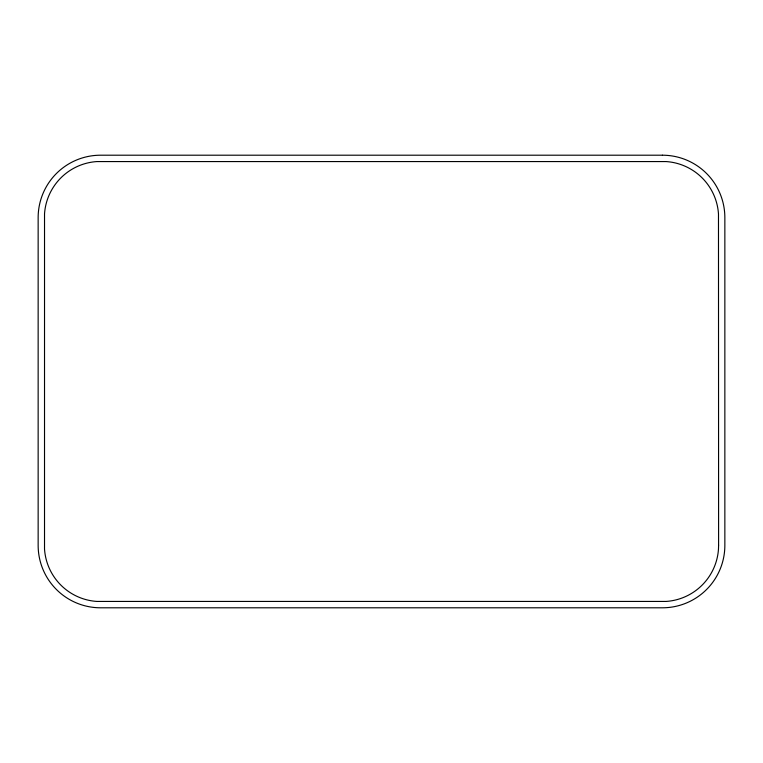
<?xml version="1.0" encoding="UTF-8"?>
<svg xmlns="http://www.w3.org/2000/svg" width="763" height="763" viewBox="0 0 763 763"><rect width="100%" height="100%" fill="white"/><g stroke="black" fill="none" stroke-linecap="round" stroke-linejoin="round"><path stroke-width="1.14" d="M718.603 545.268L718.479 549.045A56.185 56.185 0 0 1 666.099 601.435L96.901 601.435A56.185 56.185 0 0 1 44.521 549.045L44.531 213.793A56.185 56.185 0 0 1 96.739 161.575L666.099 161.565A56.185 56.185 0 0 1 718.479 213.955L718.603 545.268M662.427 155.204L100.573 155.204A62.423 62.423 0 0 0 38.15 217.627L38.15 545.373A62.423 62.423 0 0 0 100.573 607.796L662.427 607.796A62.423 62.423 0 0 0 724.85 545.373L724.85 217.627A62.423 62.423 0 0 0 662.427 155.204"/></g></svg>
